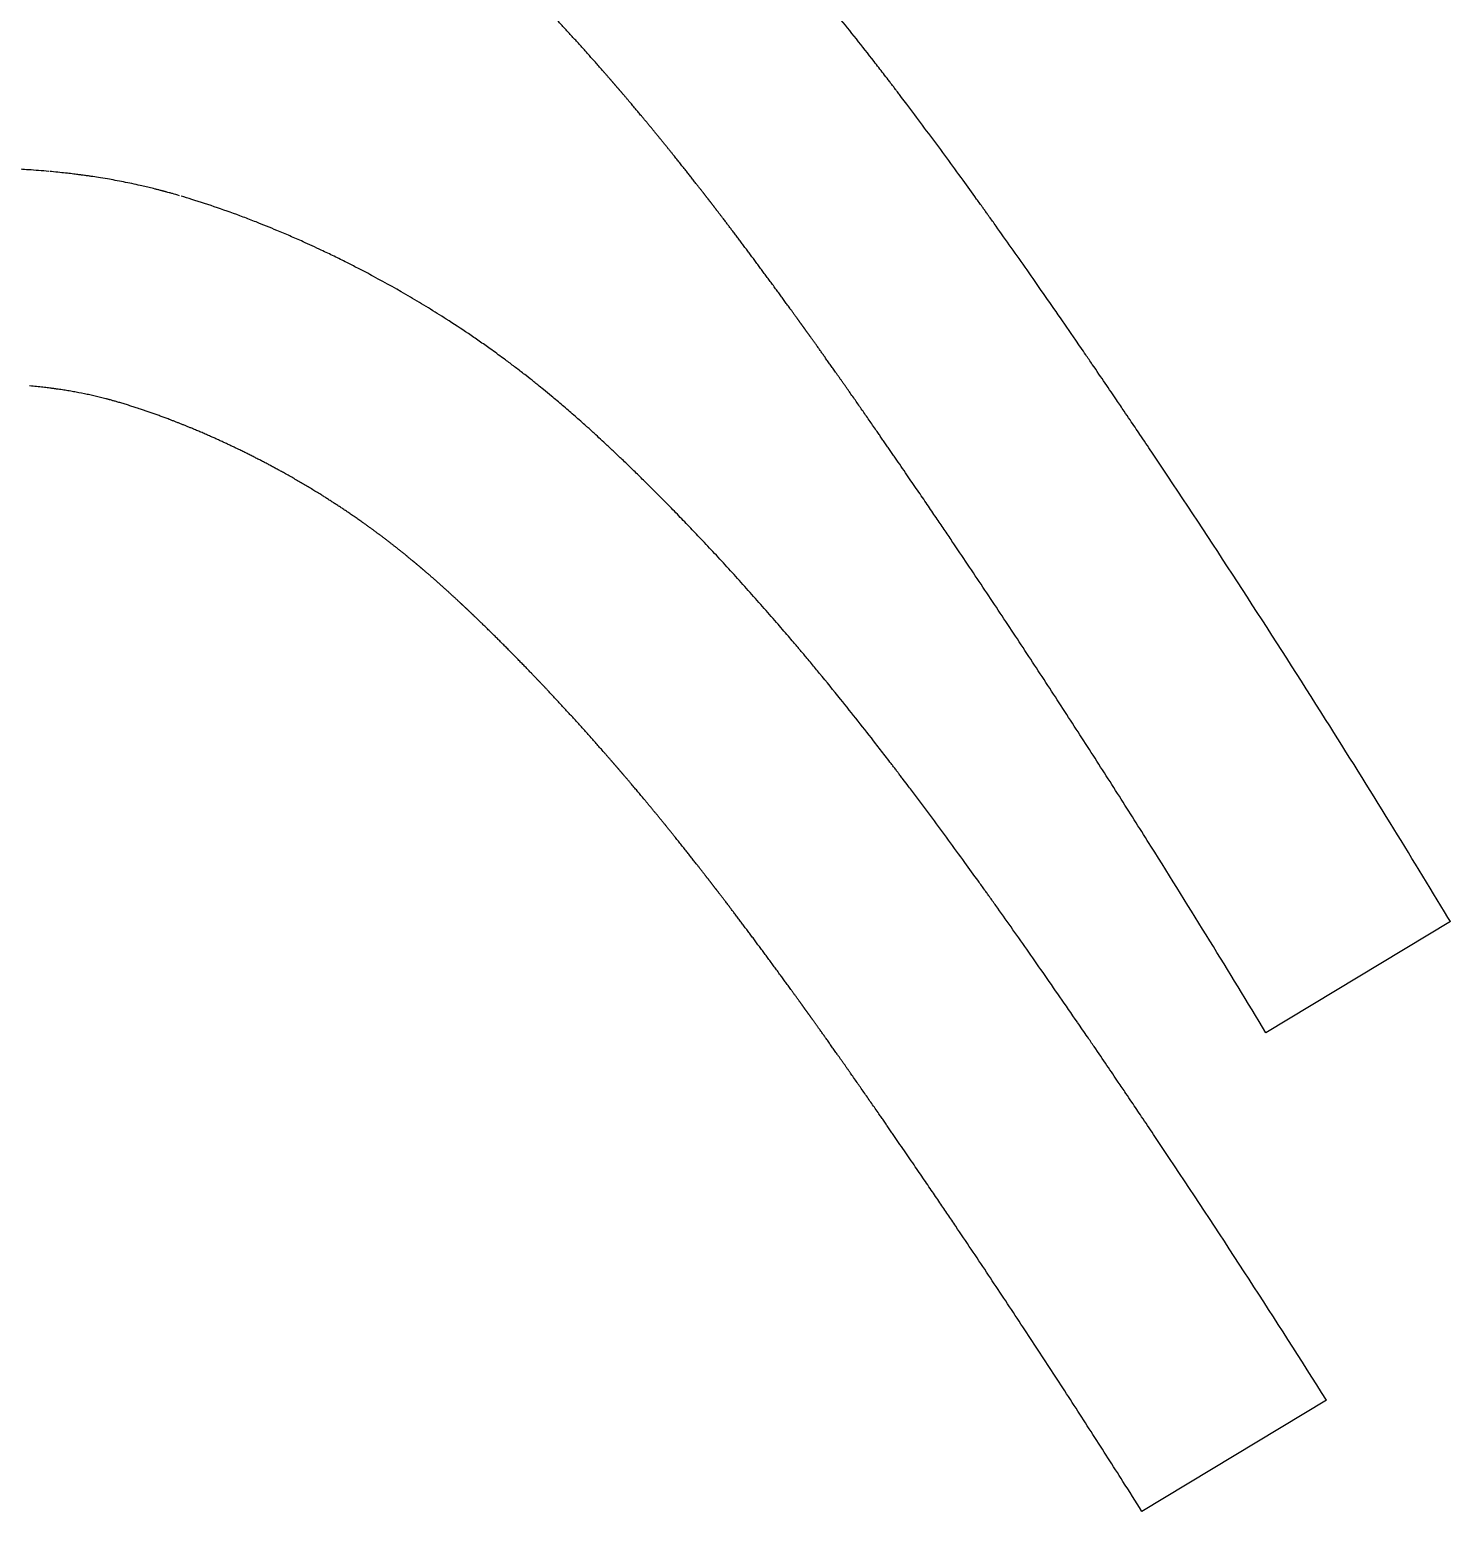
# Model space of a CAD drawing. Header units: millimetres. Extents: x -2789 to 12250, y -4440 to 7168.
# Drawn here: x 7827.8 to 8124.6, y 5188.3 to 5497.8 of the extents above; entities that cross this region are included whole.
import ezdxf

# ---------------------------------------------------------------- set-up
doc = ezdxf.new("R2010")
doc.units = ezdxf.units.MM
doc.header["$MEASUREMENT"] = 0

msp = doc.modelspace()

# ---------------------------------------------------------------- linework, layer by layer
for p, q in [((8124.60026, 5311.47346), (8086.06921, 5288.22784)), ((8098.69451, 5211.52578), (8060.15526, 5188.27522))]:
    msp.add_line(p, q)
at = {"color": 7, "linetype": 'Continuous'}
for points, knots in [([(8046.31288, 5432.94502), (8045.07558, 5434.74257), (8043.85878, 5436.50518), (8040.26948, 5441.68865), (8037.9581, 5445.00512), (8033.49801, 5451.36011), (8031.34875, 5454.39939), (8029.05399, 5457.61777), (8028.82749, 5457.93513), (8028.37407, 5458.56982), (8028.17496, 5458.84832), (8027.77043, 5459.41344), (8027.59505, 5459.65832), (8027.2741, 5460.1061), (8027.11325, 5460.33036), (8026.50735, 5461.17459), (8026.06473, 5461.79016), (8024.67104, 5463.72478), (8023.72539, 5465.0321), (8020.48742, 5469.48965), (8018.23181, 5472.56194), (8014.89286, 5477.05911), (8013.77701, 5478.55313), (8012.11992, 5480.7583), (8011.57091, 5481.48662), (8010.66151, 5482.68925), (8010.29929, 5483.16725), (8009.74183, 5483.9013), (8009.54807, 5484.15614), (8009.26811, 5484.52396), (8009.17946, 5484.64037), (8008.95331, 5484.93713), (8008.81398, 5485.1198), (8008.50033, 5485.53068), (8008.32541, 5485.75962), (8007.98666, 5486.20245), (8007.81955, 5486.42066), (8007.48475, 5486.85737), (8007.31732, 5487.07554), (8006.81492, 5487.72948), (8006.47984, 5488.1647), (8005.49051, 5489.44691), (8004.83781, 5490.2892), (8002.94528, 5492.72092), (8001.71046, 5494.29428), (7999.25523, 5497.39592), (7998.03552, 5498.92335), (7995.35337, 5502.25215), (7993.8951, 5504.04205), (7991.87939, 5506.48803), (7991.31242, 5507.17292), (7990.43469, 5508.22829), (7990.12231, 5508.60292), (7989.57829, 5509.25367), (7989.34916, 5509.52722), (7988.95985, 5509.99115), (7988.7885, 5510.19503), (7988.43754, 5510.61201), (7988.25492, 5510.8287), (7987.89578, 5511.25416), (7987.7172, 5511.46539), (7987.35975, 5511.88757), (7987.18086, 5512.09854), (7986.64367, 5512.73111), (7986.28478, 5513.15246), (7985.10311, 5514.53561), (7984.27887, 5515.49376), (7981.49685, 5518.70549), (7979.53013, 5520.93901), (7975.57569, 5525.35642), (7973.58755, 5527.54073), (7970.63445, 5530.7313), (7969.68536, 5531.74864), (7968.26987, 5533.25391), (7967.79553, 5533.75628), (7966.92595, 5534.67352), (7966.53053, 5535.08926), (7965.72116, 5535.93752), (7965.30555, 5536.37166), (7964.47963, 5537.23135), (7964.06734, 5537.65901), (7962.83239, 5538.93546), (7962.01347, 5539.7759), (7960.37316, 5541.44756), (7959.55305, 5542.27741), (7958.25206, 5543.58441), (7957.77036, 5544.06626), (7956.98058, 5544.85289), (7956.6757, 5545.15573), (7956.07256, 5545.75325), (7955.74307, 5546.07874), (7955.06842, 5546.74303), (7954.73441, 5547.07077), (7954.06997, 5547.72056), (7953.73866, 5548.04348), (7952.74892, 5549.0048), (7952.0937, 5549.63679), (7950.87292, 5550.80572), (7950.30983, 5551.34147), (7949.18671, 5552.40305), (7948.62762, 5552.92792), (7947.61173, 5553.87513), (7947.15108, 5554.30215), (7946.23568, 5555.14564), (7945.78119, 5555.56188), (7945.07113, 5556.20813), (7944.82161, 5556.43444), (7944.47555, 5556.74724), (7944.37086, 5556.84171), (7944.16247, 5557.02946), (7944.05656, 5557.12473), (7943.77865, 5557.37437), (7943.59758, 5557.53667), (7943.02459, 5558.04885), (7942.63411, 5558.39581), (7941.85304, 5559.08591), (7941.46305, 5559.42847), (7940.29445, 5560.44895), (7939.51615, 5561.12045), (7937.96989, 5562.43846), (7937.19784, 5563.08851), (7935.86495, 5564.1964), (7935.30792, 5564.65507), (7934.35943, 5565.42866), (7933.96947, 5565.74453), (7933.31124, 5566.27419), (7933.03915, 5566.4921), (7932.22378, 5567.14193), (7931.6656, 5567.58233), (7930.77366, 5568.27862), (7930.44184, 5568.53611), (7929.80098, 5569.03054), (7929.48495, 5569.27301), (7928.85931, 5569.75024), (7928.54591, 5569.98793), (7927.60397, 5570.69822), (7926.97371, 5571.16801), (7925.43611, 5572.30093), (7924.52463, 5572.96147), (7922.85301, 5574.15302), (7922.09232, 5574.68783), (7920.57829, 5575.73827), (7919.81803, 5576.25882), (7917.52763, 5577.80636), (7915.98787, 5578.81927), (7913.19983, 5580.60446), (7911.95435, 5581.38469), (7909.46007, 5582.91387), (7908.20504, 5583.66679), (7904.41675, 5585.89035), (7901.86345, 5587.32437), (7898.16319, 5589.31025), (7897.05071, 5589.89563), (7895.17165, 5590.86497), (7894.41069, 5591.25223), (7892.77784, 5592.07208), (7891.9101, 5592.50118), (7890.13555, 5593.36434), (7889.24014, 5593.79274), (7887.70608, 5594.51509), (7887.06398, 5594.81409), (7885.78701, 5595.40151), (7885.14885, 5595.69152), (7883.59795, 5596.3876), (7882.69429, 5596.78595), (7880.87962, 5597.57172), (7879.97173, 5597.95767), (7877.60551, 5598.94463), (7876.15543, 5599.53098), (7873.80313, 5600.45217), (7872.90428, 5600.79705), (7870.20609, 5601.81062), (7868.42127, 5602.45249), (7864.84216, 5603.68326), (7863.05042, 5604.27087), (7860.53255, 5605.05534), (7859.8086, 5605.27612), (7859.0842, 5605.49219)], [0.0000881401, 0.0000881401, 0.0000881401, 0.0000881401, 0.0230739635, 0.0230739635, 0.0690456102, 0.0690456102, 0.1150172569, 0.1150172569, 0.1200936687, 0.1200936687, 0.1251700805, 0.1251700805, 0.1281846068, 0.1281846068, 0.1311991331, 0.1311991331, 0.1395234172, 0.1395234172, 0.1575039871, 0.1575039871, 0.2015762351, 0.2015762351, 0.2240403098, 0.2240403098, 0.2352663191, 0.2352663191, 0.2427415254, 0.2427415254, 0.2467575157, 0.2467575157, 0.2486801416, 0.2486801416, 0.2513683885, 0.2513683885, 0.2544087174, 0.2544087174, 0.2574490463, 0.2574490463, 0.2604893752, 0.2604893752, 0.2665700329, 0.2665700329, 0.2784886501, 0.2784886501, 0.301236989, 0.301236989, 0.3239853279, 0.3239853279, 0.3515316899, 0.3515316899, 0.3623574913, 0.3623574913, 0.368340525, 0.368340525, 0.3727791827, 0.3727791827, 0.3759534146, 0.3759534146, 0.3791276465, 0.3791276465, 0.3823018784, 0.3823018784, 0.3854761103, 0.3854761103, 0.3918245741, 0.3918245741, 0.4063683106, 0.4063683106, 0.4407929316, 0.4407929316, 0.4752175527, 0.4752175527, 0.4915866436, 0.4915866436, 0.4996176001, 0.4996176001, 0.5062154801, 0.5062154801, 0.5130125157, 0.5130125157, 0.5198095512, 0.5198095512, 0.5334036223, 0.5334036223, 0.5469976933, 0.5469976933, 0.5549964481, 0.5549964481, 0.5600865822, 0.5600865822, 0.5651767163, 0.5651767163, 0.5702668504, 0.5702668504, 0.5753569845, 0.5753569845, 0.5855372528, 0.5855372528, 0.5944504347, 0.5944504347, 0.6033636166, 0.6033636166, 0.6108278518, 0.6108278518, 0.6182677303, 0.6182677303, 0.6224757777, 0.6224757777, 0.6241300681, 0.6241300681, 0.6257843585, 0.6257843585, 0.6283948275, 0.6283948275, 0.634168178, 0.634168178, 0.6399415285, 0.6399415285, 0.6514862653, 0.6514862653, 0.6630310021, 0.6630310021, 0.6714337327, 0.6714337327, 0.6772964209, 0.6772964209, 0.6814368736, 0.6814368736, 0.689717779, 0.689717779, 0.6945765508, 0.6945765508, 0.699043701, 0.699043701, 0.7035108512, 0.7035108512, 0.7124451515, 0.7124451515, 0.7252352906, 0.7252352906, 0.7357446605, 0.7357446605, 0.7462540304, 0.7462540304, 0.7672727702, 0.7672727702, 0.7840053674, 0.7840053674, 0.8007379646, 0.8007379646, 0.8342031589, 0.8342031589, 0.848483994, 0.848483994, 0.8582032973, 0.8582032973, 0.8692823791, 0.8692823791, 0.8803614609, 0.8803614609, 0.8880864143, 0.8880864143, 0.8958113677, 0.8958113677, 0.9068676761, 0.9068676761, 0.9179239846, 0.9179239846, 0.9356643507, 0.9356643507, 0.9466259371, 0.9466259371, 0.96854911, 0.96854911, 0.9904722828, 0.9904722828, 0.9993125159, 0.9993125159, 0.9993125159, 0.9993125159]), ([(7831.76899, 5468.17562), (7830.34194, 5468.30352), (7828.92382, 5468.4129), (7826.37555, 5468.58097), (7825.24563, 5468.64532), (7822.97245, 5468.75656), (7821.8351, 5468.80303), (7818.42332, 5468.91705), (7816.16163, 5468.95867), (7813.33089, 5468.97616), (7812.75067, 5468.9779), (7812.17121, 5468.97787)], [0.00007817154, 0.00007817154, 0.00007817154, 0.00007817154, 0.0041624689, 0.0041624689, 0.00746213453, 0.00746213453, 0.01076180017, 0.01076180017, 0.01736113144, 0.01736113144, 0.01906552462, 0.01906552462, 0.01906552462, 0.01906552462]), ([(7859.08474, 5463.10246), (7858.58201, 5463.24786), (7858.06675, 5463.39536), (7857.36684, 5463.59286), (7857.13586, 5463.65748), (7856.73723, 5463.76805), (7856.56767, 5463.81475), (7856.31107, 5463.88471), (7856.22811, 5463.90722), (7856.10734, 5463.93981), (7856.07279, 5463.9491), (7856.02262, 5463.96258), (7856.00622, 5463.96698), (7855.96944, 5463.97684), (7855.93952, 5463.98485), (7855.89275, 5463.99733), (7855.87227, 5464.00279), (7855.82275, 5464.01598), (7855.7946, 5464.02348), (7855.73883, 5464.0383), (7855.71112, 5464.04566), (7855.62854, 5464.06756), (7855.5742, 5464.08193), (7855.41505, 5464.12392), (7855.31757, 5464.1495), (7855.1149, 5464.20249), (7855.01067, 5464.22962), (7854.79938, 5464.28435), (7854.69411, 5464.31148), (7854.37978, 5464.39207), (7854.17325, 5464.44448), (7853.76147, 5464.54795), (7853.55509, 5464.59928), (7852.93421, 5464.7521), (7852.5191, 5464.8521), (7851.6909, 5465.04732), (7851.27678, 5465.14282), (7850.28909, 5465.36563), (7849.70973, 5465.49236), (7848.53781, 5465.74023), (7847.95473, 5465.85942), (7846.79407, 5466.08905), (7846.21571, 5466.19966), (7845.09306, 5466.40684), (7844.54945, 5466.50364), (7843.38471, 5466.70384), (7842.75451, 5466.80778), (7841.61472, 5466.98772), (7841.11014, 5467.0646), (7840.35644, 5467.1753), (7840.11052, 5467.21078), (7839.72411, 5467.26555), (7839.58355, 5467.28527), (7839.27897, 5467.32753), (7839.11365, 5467.35015), (7838.83381, 5467.38806), (7838.71181, 5467.40444), (7838.4993, 5467.43264), (7838.41284, 5467.444), (7838.24321, 5467.46615), (7838.15604, 5467.47745), (7837.88582, 5467.51221), (7837.69937, 5467.53582), (7837.33049, 5467.58176), (7837.14597, 5467.60438), (7836.525, 5467.67931), (7836.0825, 5467.73083), (7835.12394, 5467.83856), (7834.60344, 5467.89479), (7833.4962, 5468.00955), (7832.91128, 5468.06762), (7832.20286, 5468.13523), (7832.07668, 5468.14716), (7831.9506, 5468.15898)], [0.0049469751, 0.0049469751, 0.0049469751, 0.0049469751, 0.0548192393, 0.0548192393, 0.0812972154, 0.0812972154, 0.1033127945, 0.1033127945, 0.1135452916, 0.1135452916, 0.1185151523, 0.1185151523, 0.1213829772, 0.1213829772, 0.124250802, 0.124250802, 0.1271186269, 0.1271186269, 0.1299864518, 0.1299864518, 0.1328542766, 0.1328542766, 0.1385899263, 0.1385899263, 0.1500612257, 0.1500612257, 0.1615325252, 0.1615325252, 0.1730038246, 0.1730038246, 0.1959464234, 0.1959464234, 0.2188890223, 0.2188890223, 0.26477422, 0.26477422, 0.3106594177, 0.3106594177, 0.3740237964, 0.3740237964, 0.4373881752, 0.4373881752, 0.5007525539, 0.5007525539, 0.5601917582, 0.5601917582, 0.6294633132, 0.6294633132, 0.6838338807, 0.6838338807, 0.7103079357, 0.7103079357, 0.7257488697, 0.7257488697, 0.7423011572, 0.7423011572, 0.7562130128, 0.7562130128, 0.7668279282, 0.7668279282, 0.7774428436, 0.7774428436, 0.7986726744, 0.7986726744, 0.8199025053, 0.8199025053, 0.8696047105, 0.8696047105, 0.9253298615, 0.9253298615, 0.9845774094, 0.9845774094, 0.9974194251, 0.9974194251, 0.9974194251, 0.9974194251]), ([(8046.67379, 5290.44943), (8045.43649, 5292.24698), (8044.21969, 5294.00959), (8040.63039, 5299.19306), (8038.31902, 5302.50953), (8033.85892, 5308.86452), (8031.70966, 5311.9038), (8029.4149, 5315.12218), (8029.1884, 5315.43954), (8028.73498, 5316.07423), (8028.53587, 5316.35273), (8028.13134, 5316.91785), (8027.95596, 5317.16273), (8027.63501, 5317.61051), (8027.47416, 5317.83477), (8026.86826, 5318.679), (8026.42564, 5319.29457), (8025.03195, 5321.22919), (8024.0863, 5322.53651), (8020.84833, 5326.99406), (8018.59272, 5330.06635), (8015.25377, 5334.56352), (8014.13792, 5336.05754), (8012.48083, 5338.26271), (8011.93182, 5338.99103), (8011.02242, 5340.19366), (8010.6602, 5340.67166), (8010.10274, 5341.40571), (8009.90898, 5341.66055), (8009.62902, 5342.02837), (8009.54037, 5342.14478), (8009.31422, 5342.44154), (8009.17489, 5342.62421), (8008.86124, 5343.03509), (8008.68632, 5343.26403), (8008.34757, 5343.70686), (8008.18046, 5343.92507), (8007.84566, 5344.36178), (8007.67823, 5344.57995), (8007.17583, 5345.23389), (8006.84075, 5345.66912), (8005.85142, 5346.95132), (8005.19872, 5347.79361), (8003.30619, 5350.22533), (8002.07137, 5351.79869), (7999.61614, 5354.90033), (7998.39643, 5356.42776), (7995.71428, 5359.75656), (7994.25601, 5361.54646), (7992.2403, 5363.99244), (7991.67333, 5364.67733), (7990.7956, 5365.7327), (7990.48322, 5366.10733), (7989.9392, 5366.75808), (7989.71007, 5367.03163), (7989.32076, 5367.49556), (7989.14941, 5367.69944), (7988.79845, 5368.11643), (7988.61584, 5368.33311), (7988.2567, 5368.75857), (7988.07811, 5368.9698), (7987.72066, 5369.39198), (7987.54177, 5369.60295), (7987.00458, 5370.23552), (7986.64569, 5370.65687), (7985.46403, 5372.04002), (7984.63978, 5372.99817), (7981.85776, 5376.2099), (7979.89104, 5378.44342), (7975.9366, 5382.86083), (7973.94846, 5385.04514), (7970.99536, 5388.23571), (7970.04627, 5389.25305), (7968.63078, 5390.75832), (7968.15644, 5391.26069), (7967.28686, 5392.17794), (7966.89144, 5392.59367), (7966.08207, 5393.44193), (7965.66646, 5393.87607), (7964.84055, 5394.73576), (7964.42825, 5395.16342), (7963.1933, 5396.43987), (7962.37438, 5397.28031), (7960.73407, 5398.95197), (7959.91396, 5399.78182), (7958.61297, 5401.08882), (7958.13127, 5401.57067), (7957.34149, 5402.3573), (7957.03661, 5402.66014), (7956.43347, 5403.25766), (7956.10398, 5403.58315), (7955.42933, 5404.24744), (7955.09532, 5404.57518), (7954.43088, 5405.22497), (7954.09957, 5405.54789), (7953.10983, 5406.50921), (7952.45461, 5407.1412), (7951.23383, 5408.31013), (7950.67074, 5408.84588), (7949.54762, 5409.90746), (7948.98853, 5410.43233), (7947.97264, 5411.37954), (7947.51199, 5411.80656), (7946.59659, 5412.65005), (7946.1421, 5413.06629), (7945.43204, 5413.71254), (7945.18252, 5413.93885), (7944.83646, 5414.25165), (7944.73177, 5414.34612), (7944.52338, 5414.53387), (7944.41747, 5414.62914), (7944.13956, 5414.87878), (7943.95849, 5415.04108), (7943.3855, 5415.55326), (7942.99502, 5415.90022), (7942.21395, 5416.59032), (7941.82396, 5416.93288), (7940.65536, 5417.95336), (7939.87706, 5418.62486), (7938.3308, 5419.94287), (7937.55875, 5420.59292), (7936.22586, 5421.70081), (7935.66883, 5422.15948), (7934.72034, 5422.93307), (7934.33038, 5423.24894), (7933.67215, 5423.7786), (7933.40006, 5423.99651), (7932.58469, 5424.64635), (7932.02651, 5425.08674), (7931.13457, 5425.78303), (7930.80275, 5426.04052), (7930.16189, 5426.53495), (7929.84586, 5426.77743), (7929.22022, 5427.25465), (7928.90682, 5427.49234), (7927.96488, 5428.20263), (7927.33462, 5428.67242), (7925.79702, 5429.80534), (7924.88554, 5430.46588), (7923.21392, 5431.65743), (7922.45323, 5432.19224), (7920.9392, 5433.24268), (7920.17894, 5433.76323), (7917.88854, 5435.31077), (7916.34878, 5436.32368), (7913.56074, 5438.10887), (7912.31526, 5438.8891), (7909.82098, 5440.41829), (7908.56596, 5441.1712), (7904.77766, 5443.39477), (7902.22436, 5444.82878), (7898.5241, 5446.81466), (7897.41162, 5447.40004), (7895.53256, 5448.36938), (7894.7716, 5448.75664), (7893.13875, 5449.57649), (7892.27101, 5450.00559), (7890.49646, 5450.86875), (7889.60105, 5451.29715), (7888.06699, 5452.0195), (7887.42489, 5452.3185), (7886.14792, 5452.90592), (7885.50976, 5453.19594), (7883.95886, 5453.89201), (7883.0552, 5454.29036), (7881.24053, 5455.07613), (7880.33264, 5455.46208), (7877.96642, 5456.44904), (7876.51634, 5457.03539), (7874.16404, 5457.95659), (7873.26519, 5458.30146), (7870.567, 5459.31503), (7868.78218, 5459.9569), (7865.20307, 5461.18767), (7863.41133, 5461.77528), (7860.89346, 5462.55975), (7860.16951, 5462.78053), (7859.44511, 5462.9966)], [0.0000881401, 0.0000881401, 0.0000881401, 0.0000881401, 0.0230739635, 0.0230739635, 0.0690456102, 0.0690456102, 0.1150172569, 0.1150172569, 0.1200936687, 0.1200936687, 0.1251700805, 0.1251700805, 0.1281846068, 0.1281846068, 0.1311991331, 0.1311991331, 0.1395234172, 0.1395234172, 0.1575039871, 0.1575039871, 0.2015762351, 0.2015762351, 0.2240403098, 0.2240403098, 0.2352663191, 0.2352663191, 0.2427415254, 0.2427415254, 0.2467575157, 0.2467575157, 0.2486801416, 0.2486801416, 0.2513683885, 0.2513683885, 0.2544087174, 0.2544087174, 0.2574490463, 0.2574490463, 0.2604893752, 0.2604893752, 0.2665700329, 0.2665700329, 0.2784886501, 0.2784886501, 0.301236989, 0.301236989, 0.3239853279, 0.3239853279, 0.3515316899, 0.3515316899, 0.3623574913, 0.3623574913, 0.368340525, 0.368340525, 0.3727791827, 0.3727791827, 0.3759534146, 0.3759534146, 0.3791276465, 0.3791276465, 0.3823018784, 0.3823018784, 0.3854761103, 0.3854761103, 0.3918245741, 0.3918245741, 0.4063683106, 0.4063683106, 0.4407929316, 0.4407929316, 0.4752175527, 0.4752175527, 0.4915866436, 0.4915866436, 0.4996176001, 0.4996176001, 0.5062154801, 0.5062154801, 0.5130125157, 0.5130125157, 0.5198095512, 0.5198095512, 0.5334036223, 0.5334036223, 0.5469976933, 0.5469976933, 0.5549964481, 0.5549964481, 0.5600865822, 0.5600865822, 0.5651767163, 0.5651767163, 0.5702668504, 0.5702668504, 0.5753569845, 0.5753569845, 0.5855372528, 0.5855372528, 0.5944504347, 0.5944504347, 0.6033636166, 0.6033636166, 0.6108278518, 0.6108278518, 0.6182677303, 0.6182677303, 0.6224757777, 0.6224757777, 0.6241300681, 0.6241300681, 0.6257843585, 0.6257843585, 0.6283948275, 0.6283948275, 0.634168178, 0.634168178, 0.6399415285, 0.6399415285, 0.6514862653, 0.6514862653, 0.6630310021, 0.6630310021, 0.6714337327, 0.6714337327, 0.6772964209, 0.6772964209, 0.6814368736, 0.6814368736, 0.689717779, 0.689717779, 0.6945765508, 0.6945765508, 0.699043701, 0.699043701, 0.7035108512, 0.7035108512, 0.7124451515, 0.7124451515, 0.7252352906, 0.7252352906, 0.7357446605, 0.7357446605, 0.7462540304, 0.7462540304, 0.7672727702, 0.7672727702, 0.7840053674, 0.7840053674, 0.8007379646, 0.8007379646, 0.8342031589, 0.8342031589, 0.848483994, 0.848483994, 0.8582032973, 0.8582032973, 0.8692823791, 0.8692823791, 0.8803614609, 0.8803614609, 0.8880864143, 0.8880864143, 0.8958113677, 0.8958113677, 0.9068676761, 0.9068676761, 0.9179239846, 0.9179239846, 0.9356643507, 0.9356643507, 0.9466259371, 0.9466259371, 0.96854911, 0.96854911, 0.9904722828, 0.9904722828, 0.9993125159, 0.9993125159, 0.9993125159, 0.9993125159]), ([(8124.60026, 5311.47346), (8124.43478, 5311.74775), (8124.26924, 5312.02203), (8120.1148, 5318.9021), (8116.08991, 5325.49646), (8107.57231, 5339.30414), (8103.07254, 5346.51484), (8093.13758, 5362.25204), (8087.68455, 5370.77191), (8076.68759, 5387.72069), (8071.14116, 5396.15328), (8064.45409, 5406.18291), (8063.33775, 5407.8527), (8061.39422, 5410.75179), (8060.56939, 5411.9797), (8059.0562, 5414.22771), (8058.36879, 5415.24721), (8057.26698, 5416.87861), (8056.85627, 5417.48615), (8055.92561, 5418.8617), (8055.40233, 5419.63427), (8054.10839, 5421.54115), (8053.32019, 5422.70002), (8051.63324, 5425.17486), (8050.73696, 5426.48722), (8049.34799, 5428.51751), (8048.89362, 5429.1812), (8048.08782, 5430.35736), (8047.74057, 5430.86396), (8047.04167, 5431.88309), (8046.69213, 5432.39255), (8046.34645, 5432.89617)], [0.90671888082, 0.90671888082, 0.90671888082, 0.90671888082, 0.9073546667, 0.9073546667, 0.92266866622, 0.92266866622, 0.93945340985, 0.93945340985, 0.95947253057, 0.95947253057, 0.9794916513, 0.9794916513, 0.98350162341, 0.98350162341, 0.98644464261, 0.98644464261, 0.98885881999, 0.98885881999, 0.99029158631, 0.99029158631, 0.9921174386, 0.9921174386, 0.99461972368, 0.99461972368, 0.99712200876, 0.99712200876, 0.99829772792, 0.99829772792, 0.99915799679, 0.99915799679, 0.99998888687, 0.99998888687, 0.99998888687, 0.99998888687]), ([(8098.69451, 5211.52578), (8093.35857, 5219.97505), (8087.97492, 5228.38503), (8077.0485, 5245.2251), (8071.50207, 5253.65769), (8064.815, 5263.68732), (8063.69866, 5265.35711), (8061.75513, 5268.2562), (8060.9303, 5269.48411), (8059.41711, 5271.73212), (8058.7297, 5272.75162), (8057.62789, 5274.38302), (8057.21718, 5274.99056), (8056.28652, 5276.36611), (8055.76324, 5277.13868), (8054.4693, 5279.04556), (8053.6811, 5280.20444), (8051.99415, 5282.67927), (8051.09787, 5283.99163), (8049.7089, 5286.02193), (8049.25453, 5286.68561), (8048.44873, 5287.86177), (8048.10148, 5288.36837), (8047.40258, 5289.3875), (8047.05304, 5289.89696), (8046.70737, 5290.40058)], [0.93971023482, 0.93971023482, 0.93971023482, 0.93971023482, 0.95947253057, 0.95947253057, 0.9794916513, 0.9794916513, 0.98350162341, 0.98350162341, 0.98644464261, 0.98644464261, 0.98885881999, 0.98885881999, 0.99029158631, 0.99029158631, 0.9921174386, 0.9921174386, 0.99461972368, 0.99461972368, 0.99712200876, 0.99712200876, 0.99829772792, 0.99829772792, 0.99915799679, 0.99915799679, 0.99998888687, 0.99998888687, 0.99998888687, 0.99998888687])]:
    msp.add_open_spline(points, degree=3, knots=knots, dxfattribs=at)
at = {"color": 7, "linetype": 'Continuous', "lineweight": 25}
for points, degree, knots in [([(8009.24529, 5407.43044), (8005.53315, 5412.82344), (8000.36544, 5420.23636), (7997.60669, 5424.16556), (7995.45979, 5427.20776), (7993.63433, 5429.78055), (7992.48594, 5431.3922), (7991.91931, 5432.18566), (7991.60354, 5432.62734), (7991.36484, 5432.96098), (7991.05078, 5433.39959), (7990.67464, 5433.92443), (7989.99469, 5434.87198), (7988.64475, 5436.74827), (7986.56823, 5439.61907), (7984.23231, 5442.82486), (7981.9336, 5445.95568), (7979.67236, 5449.01129), (7977.44897, 5451.99129), (7975.53615, 5454.53334), (7974.32432, 5456.13327), (7973.65153, 5457.01851), (7973.13466, 5457.69712), (7972.50861, 5458.51705), (7971.74788, 5459.51053), (7970.37801, 5461.29221), (7968.26663, 5464.01534), (7965.8797, 5467.05879), (7962.92979, 5470.77593), (7959.45135, 5475.07927), (7956.88903, 5478.18895), (7955.62074, 5479.71298), (7954.91713, 5480.55417), (7954.36693, 5481.20978), (7953.75439, 5481.93709), (7952.99685, 5482.83319), (7951.62842, 5484.44303), (7948.88439, 5487.63552), (7944.58901, 5492.52264), (7940.2603, 5497.30216), (7937.14546, 5500.66397), (7934.66346, 5503.30262), (7932.0552, 5506.0328), (7929.48054, 5508.68476), (7927.23497, 5510.96051), (7925.79813, 5512.39867), (7924.99881, 5513.19368), (7924.37207, 5513.81451), (7923.67603, 5514.50082), (7922.82096, 5515.33956), (7921.3003, 5516.81956), (7919.00121, 5519.02089), (7916.79125, 5521.08834), (7915.41681, 5522.35052), (7914.66229, 5523.03668), (7914.08246, 5523.56061), (7913.40969, 5524.16419), (7912.58006, 5524.90263), (7911.09683, 5526.20744), (7908.82892, 5528.15467), (7906.61507, 5529.9923), (7905.06099, 5531.24835), (7903.54133, 5532.45458), (7901.28192, 5534.19654), (7898.02162, 5536.61107), (7891.96545, 5540.8324), (7883.58206, 5546.0156), (7877.04948, 5549.58588), (7873.34505, 5551.48353), (7870.36207, 5552.94618), (7867.22708, 5554.41455), (7863.3745, 5556.1323), (7858.0468, 5558.32886), (7850.57844, 5561.07007), (7846.22143, 5562.3697)], 2, [0.0000881401, 0.0000881401, 0.0000881401, 0.0469267827, 0.070346104, 0.0859589849, 0.1015718658, 0.1132815264, 0.1191363568, 0.1220637719, 0.124015382, 0.1259669921, 0.1279186023, 0.1308460174, 0.1367008477, 0.1484105084, 0.1640233893, 0.1796362701, 0.195249151, 0.2108620319, 0.2264749128, 0.2381845734, 0.2440394037, 0.247942624, 0.2518458442, 0.2557490644, 0.2616038947, 0.2733135554, 0.2889264362, 0.3045393171, 0.3279586384, 0.3513779597, 0.3630876204, 0.3689424507, 0.3728456709, 0.3767488911, 0.3806521114, 0.3865069417, 0.3982166023, 0.4216359237, 0.4528616854, 0.4762810067, 0.4918938876, 0.5075067684, 0.5231196493, 0.5387325302, 0.5504421908, 0.5562970212, 0.5602002414, 0.5641034616, 0.5680066818, 0.5738615122, 0.5855711728, 0.6011840537, 0.6128937143, 0.6187485447, 0.6226517649, 0.6265549851, 0.6304582053, 0.6363130356, 0.6480226963, 0.6636355772, 0.6753452378, 0.6831516783, 0.6948613389, 0.7104742198, 0.7338935411, 0.7807321837, 0.8275708263, 0.8509901476, 0.8666030285, 0.8822159094, 0.8978287902, 0.9212481115, 0.9524738733, 0.9993125159, 0.9993125159, 0.9993125159]), ([(7846.58234, 5419.87411), (7846.32307, 5419.9491), (7845.77445, 5420.10673), (7845.12966, 5420.28894), (7844.686, 5420.4118), (7844.45617, 5420.47431), (7844.34472, 5420.50426), (7844.30799, 5420.51408), (7844.14069, 5420.55866), (7843.93929, 5420.61185), (7843.55168, 5420.71304), (7843.08832, 5420.83154), (7842.53609, 5420.96901), (7841.80759, 5421.14521), (7840.88049, 5421.35977), (7839.38719, 5421.68511), (7837.82783, 5421.99279), (7836.34029, 5422.25715), (7835.18101, 5422.44851), (7834.20051, 5422.59802), (7833.49528, 5422.69897), (7833.09971, 5422.75385), (7832.77153, 5422.7983), (7832.54158, 5422.82874), (7832.1861, 5422.87483), (7831.55109, 5422.95427), (7830.54678, 5423.07174), (7829.23191, 5423.21249), (7828.23555, 5423.30996), (7827.75206, 5423.35527)], 3, [0.0049469751, 0.0049469751, 0.0049469751, 0.0049469751, 0.0359617391, 0.0669765032, 0.0979912673, 0.1134986493, 0.1212523403, 0.1251291858, 0.1290060313, 0.1445134134, 0.1600207954, 0.1910355595, 0.2220503235, 0.2530650876, 0.3150946157, 0.3771241438, 0.5011832001, 0.5632127282, 0.6252422563, 0.6872717845, 0.7182865485, 0.7337939306, 0.7493013126, 0.7648086946, 0.7803160767, 0.8113308407, 0.8733603688, 0.935389897, 0.9974194251, 0.9974194251, 0.9974194251, 0.9974194251]), ([(8009.6062, 5264.93485), (8005.89406, 5270.32785), (8000.72635, 5277.74077), (7997.9676, 5281.66997), (7995.8207, 5284.71218), (7993.99524, 5287.28496), (7992.84685, 5288.89661), (7992.28022, 5289.69007), (7991.96445, 5290.13175), (7991.72575, 5290.46539), (7991.41169, 5290.904), (7991.03555, 5291.42884), (7990.3556, 5292.37639), (7989.00566, 5294.25268), (7986.92914, 5297.12348), (7984.59322, 5300.32927), (7982.29451, 5303.46009), (7980.03327, 5306.5157), (7977.80988, 5309.4957), (7975.89706, 5312.03775), (7974.68523, 5313.63768), (7974.01244, 5314.52292), (7973.49557, 5315.20153), (7972.86952, 5316.02146), (7972.10879, 5317.01494), (7970.73892, 5318.79662), (7968.62754, 5321.51975), (7966.24061, 5324.5632), (7963.2907, 5328.28034), (7959.81226, 5332.58368), (7957.24994, 5335.69336), (7955.98165, 5337.21739), (7955.27804, 5338.05858), (7954.72784, 5338.71419), (7954.1153, 5339.4415), (7953.35776, 5340.3376), (7951.98933, 5341.94744), (7949.2453, 5345.13993), (7944.94992, 5350.02705), (7940.62121, 5354.80657), (7937.50637, 5358.16838), (7935.02437, 5360.80703), (7932.41611, 5363.53721), (7929.84145, 5366.18917), (7927.59588, 5368.46492), (7926.15904, 5369.90308), (7925.35972, 5370.69809), (7924.73298, 5371.31892), (7924.03695, 5372.00524), (7923.18187, 5372.84397), (7921.66121, 5374.32397), (7919.36213, 5376.5253), (7917.15216, 5378.59275), (7915.77772, 5379.85493), (7915.0232, 5380.54109), (7914.44337, 5381.06502), (7913.7706, 5381.6686), (7912.94097, 5382.40704), (7911.45774, 5383.71185), (7909.18983, 5385.65908), (7906.97598, 5387.49671), (7905.4219, 5388.75276), (7903.90224, 5389.95899), (7901.64283, 5391.70095), (7898.38253, 5394.11548), (7892.32636, 5398.33681), (7883.94297, 5403.52001), (7877.41039, 5407.09029), (7873.70596, 5408.98794), (7870.72298, 5410.45059), (7867.58799, 5411.91896), (7863.73541, 5413.63671), (7858.40771, 5415.83327), (7850.93935, 5418.57448), (7846.58234, 5419.87411)], 2, [0.0000881401, 0.0000881401, 0.0000881401, 0.0469267827, 0.070346104, 0.0859589849, 0.1015718658, 0.1132815264, 0.1191363568, 0.1220637719, 0.124015382, 0.1259669921, 0.1279186023, 0.1308460174, 0.1367008477, 0.1484105084, 0.1640233893, 0.1796362701, 0.195249151, 0.2108620319, 0.2264749128, 0.2381845734, 0.2440394037, 0.247942624, 0.2518458442, 0.2557490644, 0.2616038947, 0.2733135554, 0.2889264362, 0.3045393171, 0.3279586384, 0.3513779597, 0.3630876204, 0.3689424507, 0.3728456709, 0.3767488911, 0.3806521114, 0.3865069417, 0.3982166023, 0.4216359237, 0.4528616854, 0.4762810067, 0.4918938876, 0.5075067684, 0.5231196493, 0.5387325302, 0.5504421908, 0.5562970212, 0.5602002414, 0.5641034616, 0.5680066818, 0.5738615122, 0.5855711728, 0.6011840537, 0.6128937143, 0.6187485447, 0.6226517649, 0.6265549851, 0.6304582053, 0.6363130356, 0.6480226963, 0.6636355772, 0.6753452378, 0.6831516783, 0.6948613389, 0.7104742198, 0.7338935411, 0.7807321837, 0.8275708263, 0.8509901476, 0.8666030285, 0.8822159094, 0.8978287902, 0.9212481115, 0.9524738733, 0.9993125159, 0.9993125159, 0.9993125159]), ([(8086.06921, 5288.22784), (8082.20003, 5294.64125), (8074.26889, 5307.64869), (8064.12937, 5323.92777), (8055.83586, 5337.02979), (8049.57115, 5346.82132), (8043.26561, 5356.5721), (8037.97735, 5364.66322), (8033.72953, 5371.11094), (8030.53657, 5375.93182), (8027.33791, 5380.7358), (8024.13414, 5385.52193), (8021.43722, 5389.52935), (8019.2307, 5392.79462), (8017.5929, 5395.21277), (8015.80705, 5397.83948), (8013.81872, 5400.75419), (8012.00289, 5403.40867), (8010.46284, 5405.65599), (8009.6475, 5406.84445), (8009.24529, 5407.43044)], 3, [0.90671887628, 0.90671887628, 0.90671887628, 0.90671887628, 0.9218654711, 0.93749015426, 0.94530249583, 0.95311483741, 0.96092717899, 0.96873952056, 0.97264569135, 0.97655186214, 0.98045803293, 0.98436420372, 0.98827037451, 0.9902234599, 0.99217654529, 0.99412963069, 0.99608271608, 0.99803580148, 0.99901234417, 0.99998888687, 0.99998888687, 0.99998888687, 0.99998888687]), ([(8060.15526, 5188.27522), (8058.83619, 5190.36215), (8055.4382, 5195.71983), (8049.93206, 5204.32573), (8043.62652, 5214.07651), (8038.33827, 5222.16763), (8034.09044, 5228.61535), (8030.89748, 5233.43623), (8027.69882, 5238.24021), (8024.49505, 5243.02634), (8021.79813, 5247.03376), (8019.59162, 5250.29904), (8017.95381, 5252.71718), (8016.16796, 5255.34389), (8014.17964, 5258.2586), (8012.3638, 5260.91308), (8010.82375, 5263.1604), (8010.00841, 5264.34886), (8009.6062, 5264.93485)], 3, [0.9403280706, 0.9403280706, 0.9403280706, 0.9403280706, 0.94530249583, 0.95311483741, 0.96092717899, 0.96873952056, 0.97264569135, 0.97655186214, 0.98045803293, 0.98436420372, 0.98827037451, 0.9902234599, 0.99217654529, 0.99412963069, 0.99608271608, 0.99803580148, 0.99901234417, 0.99998888687, 0.99998888687, 0.99998888687, 0.99998888687])]:
    msp.add_open_spline(points, degree=degree, knots=knots, dxfattribs=at)

doc.saveas('drawing.dxf')
